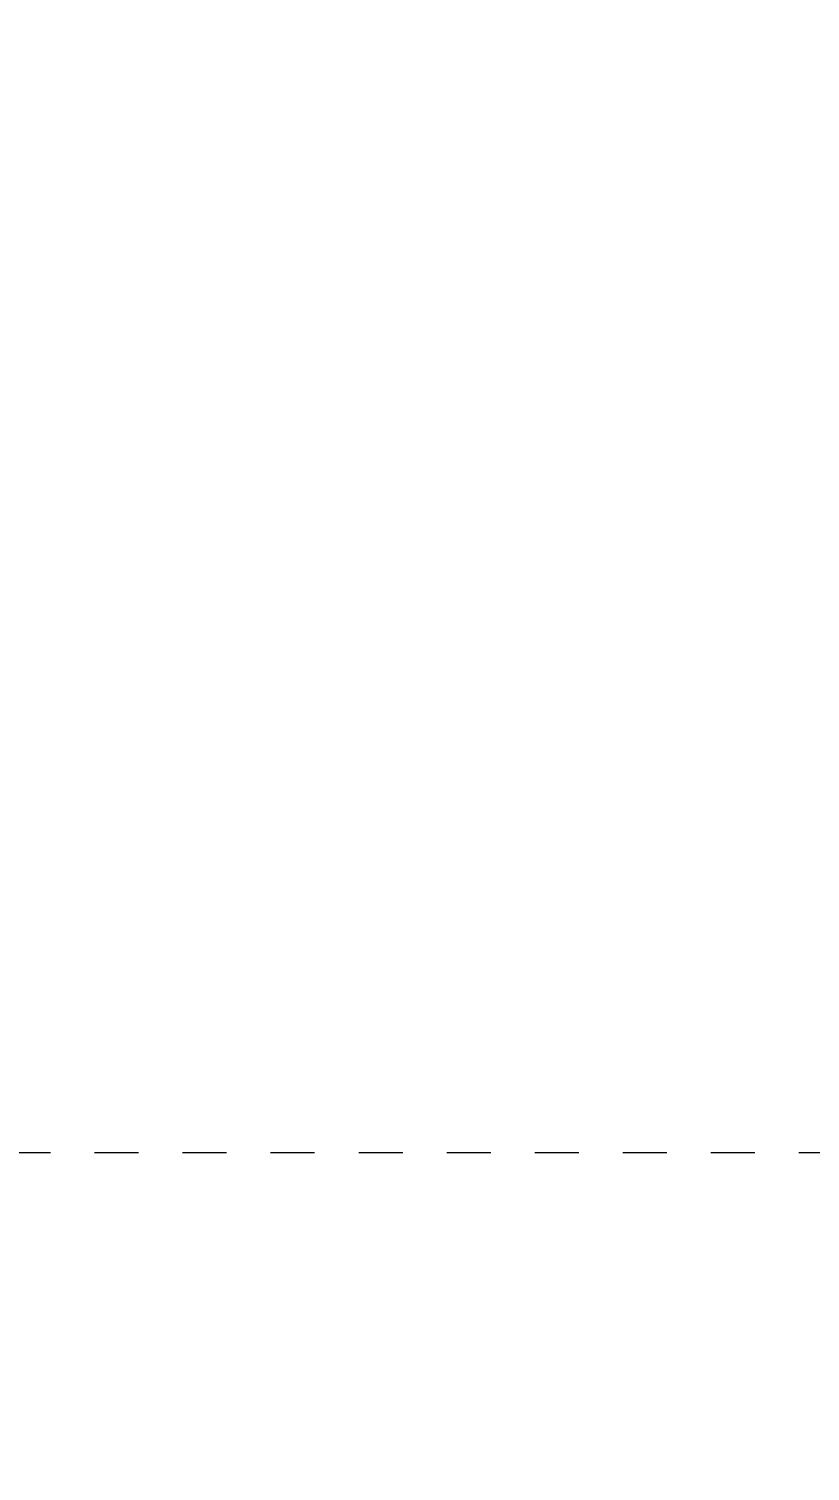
# Model space of a CAD drawing. Header units: millimetres. Extents: x -48147 to 1414029, y -496296 to 18123.
# Drawn here: x 1361513 to 1364018, y -491857 to -487237 of the extents above; entities that cross this region are included whole.
import ezdxf

# ---------------------------------------------------------------- set-up
doc = ezdxf.new("R2010")
doc.units = ezdxf.units.MM
doc.header["$MEASUREMENT"] = 0
doc.linetypes.add('Dashed', pattern=[2822.222233, 1411.111116, -1411.111116])
doc.linetypes.add('Wipeout_Contour', pattern=[1000, 0, -1000])
for name, color, linetype, lineweight, true_color in [('0_Pen_No__105', 7, 'Continuous', 15, 0xa6a6a6), ('HATCHING_Pen_No__145', 7, 'Continuous', 0, 0xa6a6a6), ('New_A-25-M_Wall_Ext_Pen_No__107', 7, 'Continuous', 15, 0xa6a6a6)]:
    doc.layers.add(name, color=color, linetype=linetype, lineweight=lineweight, true_color=true_color)
for name, color, linetype in [('A-230-M_FLOOR.IFC Import', 7, 'Continuous'), ('A-95-D_1_100', 7, 'Continuous'), ('A-95-P_Drawing', 7, 'Continuous'), ('New_A-25-M_Curtain_Wall', 7, 'Continuous'), ('New_A-25-M_Wall_Ext', 7, 'Continuous')]:
    doc.layers.add(name, color=color, linetype=linetype)
for name, color, linetype, lineweight in [('A-230-M_FLOOR.IFC Import_Pen_No__4', 7, 'Continuous', 20), ('A-230-M_FLOOR.IFC Import_Pen_No__89', 8, 'Continuous', 20), ('A-95-D_1_100_Pen_No__1', 7, 'Continuous', 13), ('HATCHING_Pen_No__1', 7, 'Continuous', 13), ('New_A-25-M_Curtain_Wall_Pen_No__4', 7, 'Continuous', 20), ('New_A-25-M_Curtain_Wall_Pen_No__87', 8, 'Continuous', 20), ('New_A-25-M_Wall_Ext_Pen_No__1', 7, 'Continuous', 13), ('New_A-25-M_Wall_Ext_Pen_No__87', 8, 'Continuous', 20)]:
    doc.layers.add(name, color=color, linetype=linetype, lineweight=lineweight)
doc.styles.add('GENERATED_STYLE_1', font='')
doc.styles.get('GENERATED_STYLE_1').set_extended_font_data('Arial')
doc.dimstyles.new('GENERATED_STYLE__2', dxfattribs={"dimtxt": 150, "dimasz": 47.5, "dimexe": 0.18, "dimexo": 0, "dimgap": 0.09, "dimtad": 1, "dimdec": 0, "dimzin": 0, "dimdsep": 46, "dimtxsty": 'GENERATED_STYLE_1', "dimblk": 'ARROWHEAD_2', "dimblk1": 'ARROWHEAD_2', "dimblk2": 'ARROWHEAD_2', "dimcen": 0.09, "dimclrd": 7, "dimclre": 7, "dimclrt": 7, "dimadec": 0, "dimazin": 0, "dimtfac": 1, "dimtdec": 4, "dimtmove": 0, "dimatfit": 3, "dimfxl": 1, "dimtolj": 1, "dimtzin": 0, "dimarcsym": 0})

# ---------------------------------------------------------------- blocks, each defined once
blk = doc.blocks.new('Section Elem_79_2', base_point=(1372879, -490836.7))
at = {"color": 254, "linetype": 'Wipeout_Contour', "lineweight": 0, "ltscale": 5792336.155453441}
blk.add_wipeout([(1364004.1, -483811.7), (1363230, -483811.7), (1363230, -490836.7), (1364004.1, -490836.7)], dxfattribs=at).dxf.layer = 'New_A-25-M_Wall_Ext'
at = {"layer": 'New_A-25-M_Wall_Ext_Pen_No__87', "linetype": 'Continuous'}
for p, q in [((1363230, -490836.7), (1363230, -483811.7)), ((1364004.1, -490836.7), (1363230, -490836.7))]:
    blk.add_line(p, q, dxfattribs=at)
blk = doc.blocks.new('Section Elem_266_2', base_point=(1372879, -490836.7))
at = {"layer": 'New_A-25-M_Wall_Ext_Pen_No__107', "linetype": 'Continuous'}
blk.add_hatch(color=256, dxfattribs=at).paths.add_polyline_path([(1364031.1, -483186.7), (1364004.1, -483186.7), (1364004.1, -490836.7), (1364031.1, -490836.7)])
at = {"layer": 'New_A-25-M_Wall_Ext_Pen_No__1', "linetype": 'Continuous'}
blk.add_line((1364004.1, -483811.7), (1364004.1, -490836.7), dxfattribs=at)
at = {"layer": 'New_A-25-M_Wall_Ext_Pen_No__1', "linetype": 'Continuous', "flags": 128}
blk.add_lwpolyline([(1364205.8, -490836.7), (1364177.1, -490836.7), (1364174.1, -490836.7), (1364156.1, -490836.7), (1364056.1, -490836.7), (1364031.1, -490836.7), (1364004.1, -490836.7)], dxfattribs=at)
blk = doc.blocks.new('Section Elem_270_2', base_point=(1372879, -490836.7))
at = {"color": 254, "linetype": 'Wipeout_Contour', "lineweight": 0, "ltscale": 11590901.8943717}
blk.add_wipeout([(1363181.6, -490786.7), (1363173.8, -490786.7), (1363173.8, -490836.7), (1363230, -490836.7), (1363230, -490786.7), (1363216.9, -490786.7), (1363216.9, -490801.7), (1363181.6, -490801.7)], dxfattribs=at).dxf.layer = 'New_A-25-M_Curtain_Wall'
at = {"layer": 'New_A-25-M_Curtain_Wall_Pen_No__4', "linetype": 'Continuous'}
blk.add_line((1363216.9, -490801.7), (1363216.9, -490786.7), dxfattribs=at)
blk = doc.blocks.new('Section Elem_271_2', base_point=(1372879, -490836.7))
at = {"color": 254, "linetype": 'Wipeout_Contour', "lineweight": 0, "ltscale": 5792582.977479265}
blk.add_wipeout([(1362709.1, -490786.7), (1363230, -490786.7), (1363230, -487861.7), (1362709.1, -487861.7)], dxfattribs=at).dxf.layer = 'New_A-25-M_Curtain_Wall'
at = {"layer": 'New_A-25-M_Curtain_Wall_Pen_No__4', "linetype": 'Continuous'}
blk.add_line((1362709.1, -487861.7), (1362709.1, -490786.7), dxfattribs=at)
blk = doc.blocks.new('Section Elem_272_2', base_point=(1372879, -490836.7))
at = {"color": 254, "linetype": 'Wipeout_Contour', "lineweight": 0, "ltscale": 5789865.615308333}
blk.add_wipeout([(1362709.1, -486761.7), (1362709.1, -487861.7), (1363230, -487861.7), (1363230, -486761.7)], dxfattribs=at).dxf.layer = 'New_A-25-M_Curtain_Wall'
at = {"layer": 'New_A-25-M_Curtain_Wall_Pen_No__4', "linetype": 'Continuous'}
blk.add_line((1362709.1, -486761.7), (1362709.1, -487861.7), dxfattribs=at)
blk = doc.blocks.new('Section Elem_285_2', base_point=(1372879, -490836.7))
at = {"color": 254, "linetype": 'Wipeout_Contour', "lineweight": 0, "ltscale": 5795422.925945239}
blk.add_wipeout([(1363181.6, -490801.7), (1363210.9, -490801.7), (1363210.9, -490786.7), (1363181.6, -490786.7)], dxfattribs=at).dxf.layer = 'New_A-25-M_Curtain_Wall'
at = {"layer": 'New_A-25-M_Curtain_Wall_Pen_No__87', "linetype": 'Continuous'}
blk.add_line((1363181.6, -490801.7), (1363181.6, -490786.7), dxfattribs=at)
at = {"color": 254, "linetype": 'Wipeout_Contour', "lineweight": 0, "ltscale": 5795489.403022796}
blk.add_wipeout([(1363210.9, -490786.7), (1363210.9, -490801.7), (1363216.9, -490801.7), (1363216.9, -490786.7)], dxfattribs=at).dxf.layer = 'New_A-25-M_Curtain_Wall'
at = {"layer": 'New_A-25-M_Curtain_Wall_Pen_No__87', "linetype": 'Continuous'}
for p, q in [((1363210.9, -490801.7), (1363210.9, -490786.7)), ((1363210.9, -490801.7), (1363181.6, -490801.7)), ((1363216.9, -490801.7), (1363210.9, -490801.7))]:
    blk.add_line(p, q, dxfattribs=at)
blk = doc.blocks.new('Section Elem_694_2', base_point=(1372879, -490836.7))
at = {"color": 254, "linetype": 'Wipeout_Contour', "lineweight": 0, "ltscale": 5797624.607616523}
blk.add_wipeout([(1363261.2, -491016.7), (1364205.8, -491016.7), (1364205.8, -490836.7), (1363261.2, -490836.7)], dxfattribs=at).dxf.layer = 'A-230-M_FLOOR.IFC Import'
at = {"layer": 'A-230-M_FLOOR.IFC Import_Pen_No__4', "linetype": 'Continuous'}
for q in [(1363261.2, -490836.7), (1364205.8, -491016.7)]:
    blk.add_line((1363261.2, -491016.7), q, dxfattribs=at)
blk = doc.blocks.new('Section Elem_720_2', base_point=(1372879, -490836.7))
at = {"color": 254, "linetype": 'Wipeout_Contour', "lineweight": 0, "ltscale": 5797915.960550646}
blk.add_wipeout([(1363261.2, -491016.7), (1363261.2, -491266.7), (1364205.8, -491266.7), (1364205.8, -491016.7)], dxfattribs=at).dxf.layer = 'A-230-M_FLOOR.IFC Import'
at = {"layer": 'A-230-M_FLOOR.IFC Import_Pen_No__89', "linetype": 'Continuous'}
for q in [(1363261.2, -491016.7), (1364205.8, -491266.7)]:
    blk.add_line((1363261.2, -491266.7), q, dxfattribs=at)
blk = doc.blocks.new('*D775', base_point=(1372879, -490836.7))
at = {"layer": 'A-95-D_1_100_Pen_No__1', "linetype": 'Continuous'}
for p, q in [((1359797.8, -486768.7), (1359860.3, -486804.8)), ((1359875.9, -486786.7), (1359782.2, -486786.7)), ((1359829.1, -490836.7), (1359829.1, -486786.7)), ((1359875.9, -490836.7), (1359782.2, -490836.7)), ((1359797.8, -490818.7), (1359860.3, -490854.8)), ((1359829.1, -490867.3), (1359829.1, -490836.7))]:
    blk.add_line(p, q, dxfattribs=at)
at = {"layer": 'A-95-D_1_100_Pen_No__1', "insert": (1359799.1, -489069.1), "char_height": 150, "attachment_point": 7, "rotation": 90, "style": 'GENERATED_STYLE_1'}
blk.add_mtext('\\A1;{\\fArial|b0|i0|c0|p34;4,050}', dxfattribs=at)
blk = doc.blocks.new('ARROWHEAD_2')
at = {"color": 0, "linetype": 'Continuous', "lineweight": 0}
for p, q in [((0, 0), (-1, 0)), ((-0.378, -0.655), (0.378, 0.655))]:
    blk.add_line(p, q, dxfattribs=at)
blk = doc.blocks.new('S-24 Building Section_STORY_MARKER', base_point=(1372879, -490836.7))
at = {"layer": '0_Pen_No__105', "linetype": 'Dashed', "ltscale": 0.1}
blk.add_line((1358054.7, -490836.7), (1410366.7, -490836.7), dxfattribs=at)

msp = doc.modelspace()

# ---------------------------------------------------------------- block references
at = {"layer": 'New_A-25-M_Wall_Ext'}
msp.add_blockref('Section Elem_79_2', (1372879, -490836.7), dxfattribs=at)

# ---------------------------------------------------------------- next in the draw order: block references
at = {"layer": 'New_A-25-M_Curtain_Wall'}
msp.add_blockref('Section Elem_270_2', (1372879, -490836.7), dxfattribs=at)
at = {"layer": 'New_A-25-M_Wall_Ext'}
msp.add_blockref('Section Elem_266_2', (1372879, -490836.7), dxfattribs=at)

# ---------------------------------------------------------------- next in the draw order: block references
at = {"layer": 'A-230-M_FLOOR.IFC Import'}
msp.add_blockref('Section Elem_694_2', (1372879, -490836.7), dxfattribs=at)
at = {"layer": 'New_A-25-M_Curtain_Wall'}
msp.add_blockref('Section Elem_271_2', (1372879, -490836.7), dxfattribs=at)

# ---------------------------------------------------------------- next in the draw order: block references
at = {"layer": 'A-230-M_FLOOR.IFC Import'}
msp.add_blockref('Section Elem_720_2', (1372879, -490836.7), dxfattribs=at)
at = {"layer": 'New_A-25-M_Curtain_Wall'}
for name in ['Section Elem_272_2', 'Section Elem_285_2']:
    msp.add_blockref(name, (1372879, -490836.7), dxfattribs=at)

# ---------------------------------------------------------------- next in the draw order: hatches: boundary and pattern name
at = {"layer": 'HATCHING_Pen_No__145', "linetype": 'Continuous'}
msp.add_hatch(color=256, dxfattribs=at).paths.add_polyline_path([(1359233.6, -490836.7), (1359233.6, -495828.1), (1408556.3, -495828.1), (1408556.3, -490836.7), (1405993.5, -490836.7), (1405993.5, -491225), (1405923.5, -491225), (1405923.5, -491336.6), (1405423.5, -491336.7), (1405423.5, -491086.7), (1380920.1, -491086.7), (1380920.1, -491189.4), (1376422.8, -491186.7), (1376422.8, -491266.7), (1364705.8, -491266.7), (1364705.8, -491766.7), (1364205.3, -491766.6), (1364205.3, -491550.9), (1364135.4, -491550.9), (1364135.4, -490836.7)])

# ---------------------------------------------------------------- next in the draw order: linework, layer by layer
at = {"layer": 'HATCHING_Pen_No__1', "linetype": 'Continuous', "flags": 128}
msp.add_lwpolyline([(1359233.6, -490836.7), (1359233.6, -495828.1), (1408556.3, -495828.1), (1408556.3, -490836.7), (1405993.5, -490836.7), (1405993.5, -491225), (1405923.5, -491225), (1405923.5, -491336.6), (1405423.5, -491336.7), (1405423.5, -491086.7), (1380920.1, -491086.7), (1380920.1, -491189.4), (1376422.8, -491186.7), (1376422.8, -491266.7), (1364705.8, -491266.7), (1364705.8, -491766.7), (1364205.3, -491766.6), (1364205.3, -491550.9), (1364135.4, -491550.9), (1364135.4, -490836.7)], close=True, dxfattribs=at)

# ---------------------------------------------------------------- next in the draw order: dimensions: what is measured, and where the dimension line sits
at = {"layer": 'A-95-D_1_100', "linetype": 'Continuous'}
dim = msp.add_linear_dim(base=(1359829.1, -486786.7), p1=(1364267.6, -490836.7), p2=(1364530.6, -486786.7), angle=90, dimstyle='GENERATED_STYLE__2', dxfattribs=at)
dim.commit()
dim.dimension.update_dxf_attribs({"geometry": '*D775', "text_midpoint": (1359724.1, -488784.6), "dimtype": 160, "text_rotation": 90})

# ---------------------------------------------------------------- next in the draw order: wipeouts: each hides what was drawn before it
at = {"color": 254, "linetype": 'Wipeout_Contour', "lineweight": 0, "ltscale": 5783602.490551522}
msp.add_wipeout([(1360153.4, -470625), (1366317.1, -470625), (1366317.1, -492924.3), (1360153.4, -492924.3)], dxfattribs=at).dxf.layer = 'A-95-P_Drawing'

# ---------------------------------------------------------------- next in the draw order: block references
at = {"linetype": 'Continuous', "lineweight": 0}
msp.add_blockref('S-24 Building Section_STORY_MARKER', (1372879, -490836.7), dxfattribs=at)

doc.saveas('drawing.dxf')
